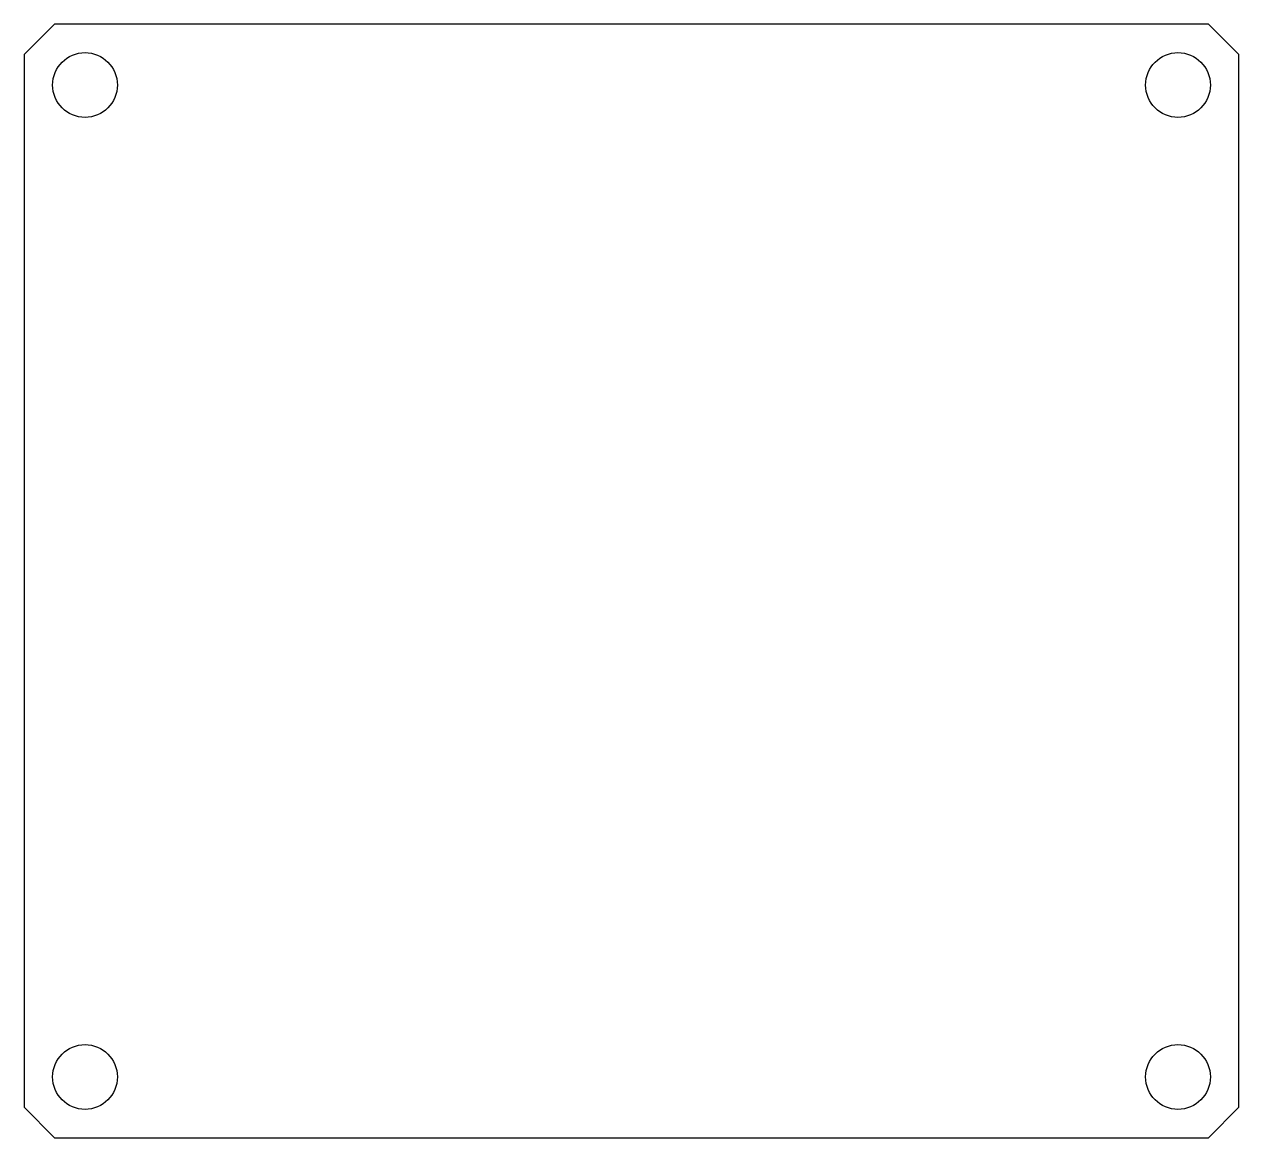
# Model space of a CAD drawing. Header units: millimetres. Extents: x 32.8 to 92.8, y 21.7 to 76.7.
import ezdxf

# ---------------------------------------------------------------- set-up
doc = ezdxf.new("R2010")
doc.units = ezdxf.units.MM
doc.header["$MEASUREMENT"] = 0

msp = doc.modelspace()

# ---------------------------------------------------------------- linework, layer by layer
msp.add_lwpolyline([(34.282, 21.677), (91.282, 21.677), (92.782, 23.177), (92.782, 75.177), (91.282, 76.677), (34.282, 76.677), (32.782, 75.177), (32.782, 23.177)], close=True)
for centre in [(35.782, 73.677), (89.782, 73.677), (35.782, 24.677), (89.782, 24.677)]:
    msp.add_circle(centre, 1.6)

doc.saveas('drawing.dxf')
